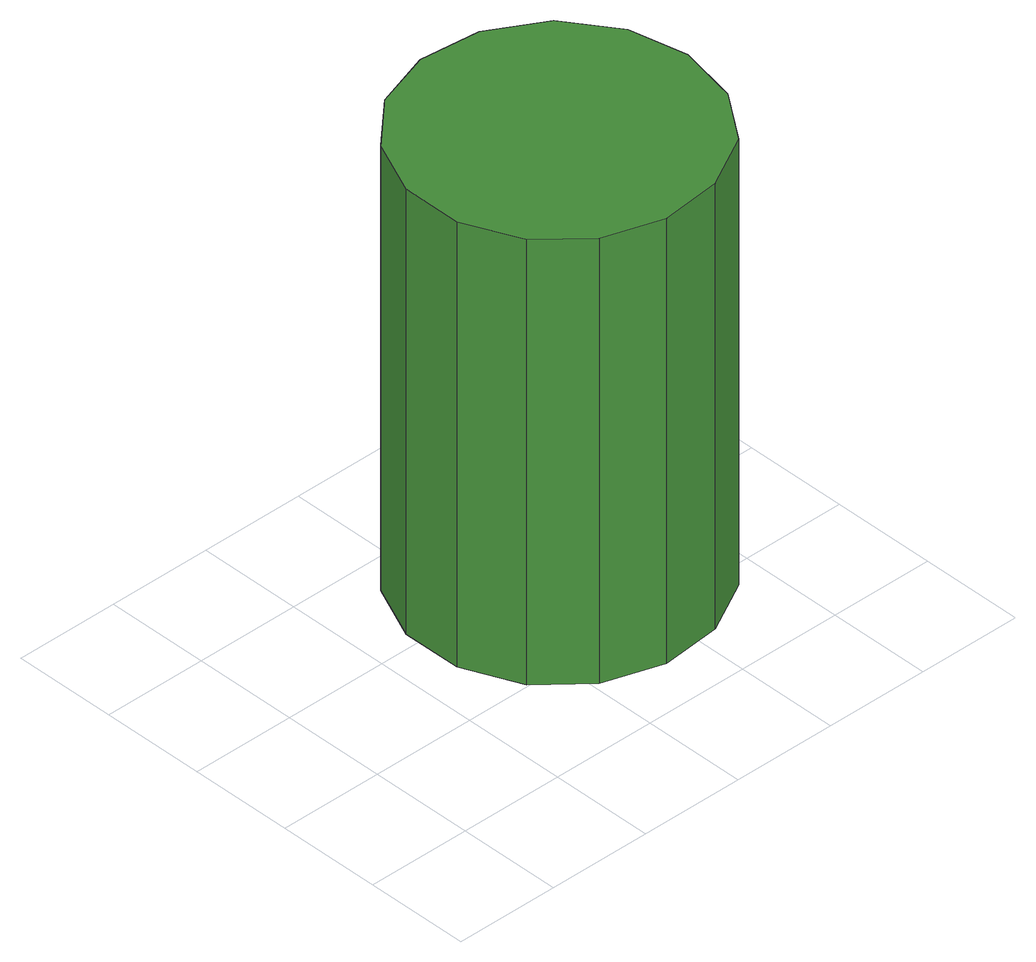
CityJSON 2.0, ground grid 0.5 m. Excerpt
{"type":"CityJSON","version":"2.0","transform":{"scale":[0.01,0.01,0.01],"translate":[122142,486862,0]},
"CityObjects":{
"tree1":{"type":"SolitaryVegetationObject","attributes":{"function":"something"},"geometry":[{"type":"MultiSurface","lod":"1","boundaries":[[[0,1,2,3,4,5,6,7,8,9,10,11,12,13,14]],[[15,16,17,18,19,20,21,22,23,24,25,26,27,28,29]],[[0,29,28,1]],[[1,28,27,2]],[[2,27,26,3]],[[3,26,25,4]],[[4,25,24,5]],[[5,24,23,6]],[[6,23,22,7]],[[7,22,21,8]],[[8,21,20,9]],[[9,20,19,10]],[[10,19,18,11]],[[11,18,17,12]],[[12,17,16,13]],[[13,16,15,14]],[[14,15,29,0]]]}]},
"tree2":{"type":"SolitaryVegetationObject","attributes":{"function":"something"}},
"tree3":{"type":"SolitaryVegetationObject","attributes":{"function":"something"}}
},
"vertices":[
[209,93,227],[203,121,227],[186,145,227],[160,160,227],[131,163,227],[103,154,227],[82,134,227],[70,107,227],[70,78,227],[82,51,227],[103,32,227],[131,23,227],[160,26,227],[186,40,227],[203,64,227],[203,64,6],[186,40,6],[160,26,6],[131,23,6],[103,32,6],[82,51,6],[70,78,6],[70,107,6],[82,134,6],[103,154,6],[131,163,6],[160,160,6],[186,145,6],[203,121,6],[209,93,6]
]}
